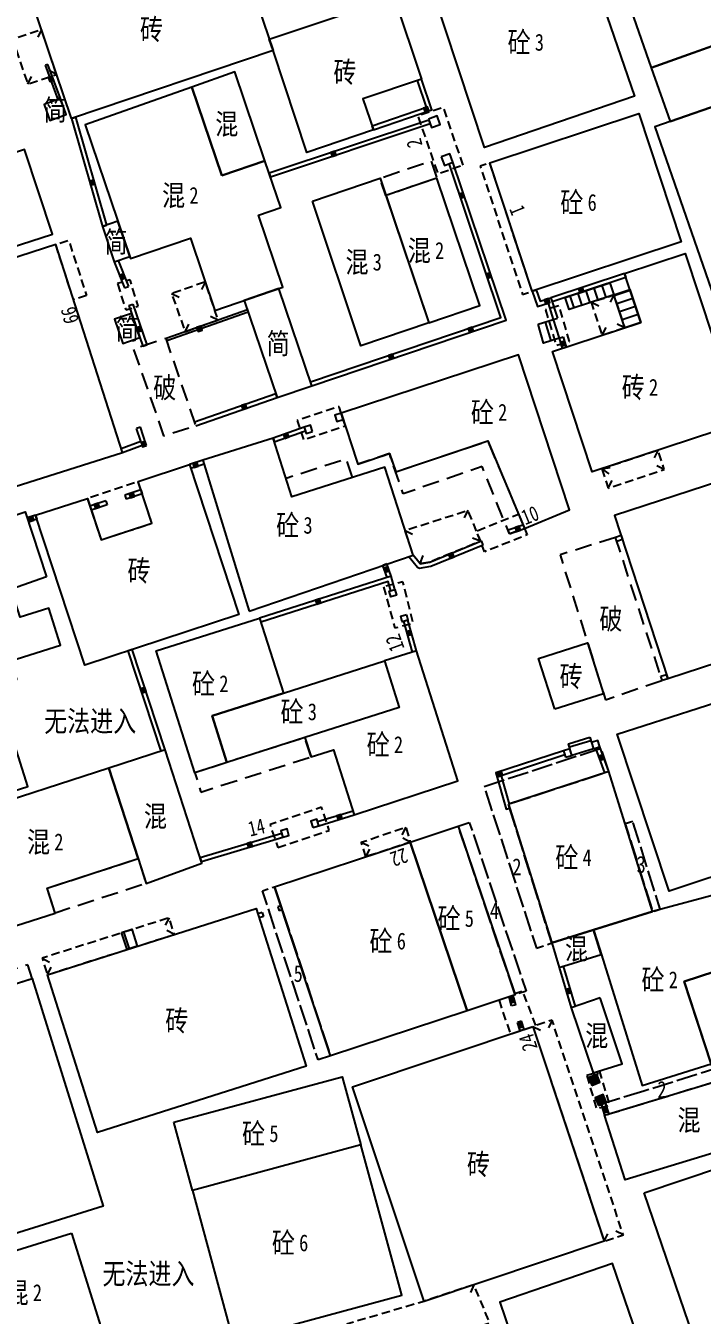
# Model space of a CAD drawing. Extents: x 395778 to 396698, y 996972 to 998012.
# Drawn here: x 396327.7 to 396367.8, y 997634.3 to 997710.8 of the extents above; entities that cross this region are included whole.
import ezdxf
from ezdxf.enums import TextEntityAlignment as Align

# ---------------------------------------------------------------- set-up
doc = ezdxf.new("R2010")
doc.units = 0
doc.header["$LTSCALE"] = 0.5
for name, pattern in [('X32', [1.5, 1, -0.5]), ('X39', [3, 2.5, -0.5]), ('X5', [3, 2, -1])]:
    doc.linetypes.add(name, pattern=pattern)
doc.layers.get('0').update_dxf_attribs({"linetype": 'CONTINUOUS'})
doc.layers.add('ASSIST', color=7, linetype='CONTINUOUS', plot=False)
doc.layers.add('JMD', color=6, linetype='CONTINUOUS')
doc.layers.add('门牌号', color=2, linetype='CONTINUOUS')
doc.styles.add('正等线体', font='simhei.ttf')
doc.styles.add('细等线体', font='', dxfattribs={"width": 0.8})
doc.styles.get('细等线体').set_extended_font_data('SimSun')

# ---------------------------------------------------------------- blocks, each defined once
blk = doc.blocks.new('*U0')
at = {"linetype": 'Continuous'}
for points in [[(0, 0), (0.5, 0.5), (-0.5, 0.5)], [(0, 0), (-0.5, 0.5), (-0.5, -0.5)], [(0, 0), (-0.5, -0.5), (0.5, -0.5)], [(0, 0), (0.5, -0.5), (0.5, 0.5)]]:
    blk.add_solid(points, dxfattribs=at)
blk = doc.blocks.new('gc002')
blk.add_lwpolyline([(-0.5, -0.5), (0.5, -0.5), (0.5, 0.5), (-0.5, 0.5), (-0.5, -0.5)])
at = {"linetype": 'Continuous'}
blk.add_blockref('*U0', (0, 0), dxfattribs=at)

msp = doc.modelspace()

# ---------------------------------------------------------------- linework, layer by layer
at = {"layer": 'ASSIST', "linetype": 'Continuous', "flags": 128}
for points in [[(396359.659, 997694.709), (396362.316, 997695.584), (396362.551, 997694.872), (396359.893, 997693.996)], [(396363.501, 997695.185), (396364.146, 997693.227), (396363.196, 997692.914), (396362.551, 997694.872)], [(396358.057, 997693.124), (396358.959, 997693.403), (396359.302, 997692.297), (396358.379, 997692.011)], [(396361.13, 997668.617), (396361.336, 997667.931), (396360.058, 997667.546), (396359.852, 997668.232)], [(396333.353, 997657.045), (396333.949, 997657.226), (396334.267, 997656.223), (396333.674, 997656.035)]]:
    msp.add_lwpolyline(points, close=True, dxfattribs=at)
at = {"layer": 'JMD', "linetype": 'Continuous'}
for p, q in [((396328.597, 997710.603), (396328.375, 997710.155)), ((396328.975, 997708.545), (396328.834, 997708.493)), ((396329.493, 997707.951), (396329.045, 997708.173)), ((396327.788, 997707.374), (396328.01, 997707.822)), ((396351.13, 997707.675), (396350.893, 997707.594)), ((396329.729, 997706.515), (396329.588, 997706.463)), ((396330.378, 997705.335), (396330.618, 997705.404)), ((396351.575, 997705.242), (396351.654, 997705.005)), ((396348.285, 997704.661), (396348.204, 997704.898)), ((396342.096, 997702.094), (396342.175, 997701.857)), ((396332.211, 997698.931), (396332.451, 997699)), ((396363.188, 997696.135), (396363.266, 997695.897)), ((396333.526, 997695.276), (396333.759, 997695.368)), ((396338.314, 997695.628), (396338.092, 997695.179)), ((396357.706, 997695.083), (396357.943, 997695.163)), ((396360.892, 997695.115), (396361.126, 997694.403)), ((396361.366, 997695.271), (396361.601, 997694.559)), ((396361.841, 997695.428), (396362.076, 997694.715)), ((396362.316, 997695.584), (396362.551, 997694.872)), ((396363.52, 997695.127), (396362.57, 997694.814)), ((396333.786, 997694.237), (396334.023, 997694.317)), ((396336.316, 997694.95), (396336.766, 997694.732)), ((396358.82, 997694.696), (396358.899, 997694.458)), ((396359.942, 997694.802), (396360.176, 997694.09)), ((396360.417, 997694.959), (396360.651, 997694.246)), ((396361.221, 997694.434), (396361.668, 997694.209)), ((396362.551, 997694.872), (396362.326, 997694.426)), ((396363.676, 997694.652), (396362.727, 997694.339)), ((396339.078, 997693.375), (396338.628, 997693.593)), ((396358.959, 997693.403), (396359.198, 997693.477)), ((396363.833, 997694.177), (396362.883, 997693.864)), ((396363.989, 997693.702), (396363.039, 997693.389)), ((396337.118, 997692.682), (396337.334, 997693.133)), ((396358.482, 997693.256), (396358.813, 997692.146)), ((396358.959, 997693.403), (396359.302, 997692.297)), ((396361.866, 997692.476), (396362.091, 997692.923)), ((396363.196, 997692.914), (396362.749, 997693.139)), ((396364.146, 997693.227), (396363.196, 997692.914)), ((396335.987, 997692.282), (396336.037, 997692.14)), ((396359.302, 997692.297), (396359.541, 997692.371)), ((396334.602, 997691.819), (396334.839, 997691.899)), ((396344.641, 997689.47), (396344.561, 997689.707)), ((396342.587, 997688.772), (396342.505, 997689.008)), ((396334.478, 997687.019), (396334.24, 997686.942)), ((396344.178, 997687.017), (396344.26, 997686.781)), ((396342.331, 997686.374), (396342.413, 997686.138)), ((396365.165, 997685.644), (396364.94, 997685.197)), ((396361.841, 997684.549), (396362.335, 997684.628)), ((396361.841, 997684.549), (396362.246, 997684.256)), ((396365.541, 997684.504), (396365.094, 997684.729)), ((396362.216, 997683.409), (396362.442, 997683.855)), ((396333.545, 997682.976), (396333.627, 997682.739)), ((396334.489, 997683.304), (396334.571, 997683.068)), ((396331.467, 997682.336), (396331.545, 997682.099)), ((396332.417, 997682.649), (396332.495, 997682.412)), ((396353.878, 997682.087), (396353.667, 997681.634)), ((396327.749, 997681.637), (396327.826, 997681.399)), ((396328.24, 997681.797), (396328.318, 997681.559)), ((396350.169, 997680.892), (396350.614, 997680.664)), ((396354.632, 997680.246), (396354.171, 997680.439)), ((396356.355, 997680.692), (396356.274, 997680.928)), ((396362.985, 997680.585), (396363.062, 997680.347)), ((396354.801, 997680.036), (396354.706, 997680.268)), ((396351.062, 997678.929), (396351.238, 997679.397)), ((396349.084, 997678.901), (396348.848, 997678.82)), ((396341.535, 997675.696), (396341.611, 997675.458)), ((396350.335, 997675.564), (396350.094, 997675.497)), ((396333.977, 997673.821), (396333.74, 997673.743)), ((396350.843, 997673.755), (396350.602, 997673.688)), ((396365.412, 997672.004), (396365.335, 997672.241)), ((396365.745, 997672.112), (396365.668, 997672.35)), ((396361.192, 997668.41), (396359.914, 997668.025)), ((396335.935, 997667.883), (396335.697, 997667.804)), ((396359.561, 997667.814), (396359.639, 997667.576)), ((396361.336, 997667.931), (396360.058, 997667.546)), ((396361.718, 997668.046), (396361.483, 997667.96)), ((396356.373, 997664.412), (396356.298, 997664.651)), ((396342.918, 997662.694), (396342.846, 997662.933)), ((396350.209, 997663.283), (396349.98, 997662.839)), ((396347.563, 997662.395), (396348.01, 997662.171)), ((396350.475, 997662.404), (396350.031, 997662.634)), ((396338.094, 997661.243), (396338.022, 997661.482)), ((396347.847, 997661.536), (396348.072, 997661.982)), ((396342.622, 997658.555), (396342.7, 997658.318)), ((396342.802, 997658.614), (396342.88, 997658.377)), ((396336.167, 997657.907), (396335.937, 997657.463)), ((396341.432, 997658.152), (396341.507, 997657.913)), ((396341.691, 997658.234), (396341.767, 997657.996)), ((396333.471, 997657.081), (396333.791, 997656.072)), ((396333.949, 997657.226), (396334.267, 997656.223)), ((396336.479, 997656.925), (396336.035, 997657.155)), ((396328.637, 997655.517), (396329.081, 997655.287)), ((396328.949, 997654.535), (396329.179, 997654.979)), ((396359.303, 997654.96), (396359.543, 997655.031)), ((396356.589, 997653.251), (396356.348, 997653.184)), ((396356.726, 997652.754), (396356.485, 997652.687)), ((396357.063, 997651.781), (396356.826, 997651.702)), ((396357.752, 997651.459), (396358.199, 997651.235)), ((396358.889, 997651.836), (396358.665, 997651.389)), ((396357.229, 997651.284), (396356.992, 997651.205)), ((396361.37, 997648.55), (396361.607, 997648.628)), ((396361.8, 997646.854), (396362.039, 997646.927)), ((396362.003, 997646.191), (396362.242, 997646.264)), ((396361.975, 997638.721), (396362.199, 997639.168)), ((396363.112, 997639.098), (396362.666, 997639.322)), ((396354.253, 997636.143), (396354.045, 997635.689))]:
    msp.add_line(p, q, dxfattribs=at)
at = {"layer": 'JMD', "linetype": 'Continuous', "flags": 128}
for points in [[(396364.77, 997708.343), (396374.238, 997711.722), (396373.538, 997713.994), (396369.96, 997712.717), (396367.961, 997718.317), (396361.941, 997716.474)], [(396351.755, 997713.09), (396360.539, 997716.095), (396363.767, 997706.659), (396354.875, 997703.617)], [(396330.378, 997705.335), (396328.084, 997712.119), (396338.001, 997715.461), (396338.287, 997714.613), (396340.332, 997715.302), (396342.333, 997709.364)], [(396342.107, 997710.035), (396349.52, 997712.533), (396351.13, 997707.675), (396347.661, 997706.492), (396348.285, 997704.661), (396344.335, 997703.314), (396342.333, 997709.364), (396342.107, 997710.035)], [(396374.573, 997711.842), (396364.77, 997708.343), (396365.882, 997705.145), (396375.738, 997708.574)], [(396379.578, 997697.462), (396375.738, 997708.574), (396364.975, 997704.83), (396368.838, 997693.726)], [(396329.729, 997706.515), (396328.752, 997706.167), (396329.09, 997705.22), (396330.067, 997705.568)], [(396339.289, 997701.957), (396337.512, 997707.195), (396331.192, 997704.957), (396333.882, 997697.026), (396337.431, 997698.23), (396338.883, 997693.949), (396342.922, 997695.319), (396341.47, 997699.6), (396342.79, 997700.047), (396341.848, 997702.825)], [(396317.678, 997700.272), (396319.308, 997695.256), (396329.25, 997698.46), (396327.585, 997703.492)], [(396333.13, 997699.243), (396332.211, 997698.931), (396332.91, 997696.836), (396333.84, 997697.151)], [(396319.486, 997694.628), (396323.455, 997682.378), (396333.396, 997685.512), (396329.443, 997697.859)], [(396340.63, 997694.542), (396342.587, 997688.772), (396344.641, 997689.47), (396342.685, 997695.238)], [(396333.946, 997693.763), (396332.933, 997693.421), (396333.417, 997691.988), (396334.43, 997692.33)], [(396357.252, 997681), (396359.919, 997682.112), (396356.903, 997691.317), (396346.373, 997687.853), (396347.306, 997685.008), (396347.368, 997684.818), (396349.234, 997685.459), (396349.609, 997684.366), (396355.067, 997686.202), (396357.252, 997681)], [(396346.498, 997687.473), (396346.373, 997687.853), (396345.993, 997687.728), (396346.118, 997687.348)], [(396344.683, 997686.761), (396344.558, 997687.141), (396344.178, 997687.017), (396344.303, 997686.637)], [(396340.921, 997676.11), (396350.639, 997679.433), (396348.956, 997684.655), (396343.456, 997682.882), (396342.331, 997686.374), (396338.171, 997685.059)], [(396365.745, 997672.112), (396377.443, 997675.922), (396374.293, 997685.593), (396362.595, 997681.783)], [(396328.24, 997681.797), (396331.32, 997682.783), (396332.128, 997680.331), (396335.146, 997681.326), (396334.332, 997683.795), (396337.381, 997684.8), (396340.312, 997675.909), (396331.174, 997672.897)], [(396328.886, 997678.149), (396323.437, 997676.23), (396322.143, 997680.197), (396327.634, 997681.988)], [(396349.566, 997677.382), (396349.656, 997677.044), (396349.318, 997676.954), (396349.228, 997677.292)], [(396322.898, 997664.157), (396327.78, 997665.7), (396325.888, 997671.677), (396327.13, 997672.07), (396326.785, 997673.161), (396329.723, 997674.091), (396329.03, 997676.28), (396327.33, 997675.75), (396327.06, 997676.61), (396323.593, 997675.51), (396323.997, 997674.225), (396320.09, 997673.04), (396320.329, 997672.336)], [(396350.248, 997675.903), (396350.338, 997675.565), (396349.999, 997675.475), (396349.909, 997675.813)], [(396339.6, 997667.124), (396337.694, 997666.516), (396335.394, 997673.742), (396341.535, 997675.696), (396342.952, 997671.244), (396338.716, 997669.894)], [(396344.226, 997668.599), (396344.591, 997667.456), (396345.925, 997667.881), (396347.153, 997664.022), (396353.296, 997666.033), (396350.843, 997673.755), (396348.937, 997673.149), (396349.819, 997670.378)], [(396359.041, 997670.282), (396358.081, 997673.289), (396360.995, 997674.219), (396361.939, 997671.207)], [(396344.226, 997668.599), (396339.6, 997667.124), (396338.716, 997669.894), (396342.952, 997671.244), (396348.937, 997673.149), (396349.819, 997670.378), (396344.226, 997668.599)], [(396372.353, 997671.899), (396375.42, 997662.665), (396365.833, 997659.481), (396362.74, 997668.795)], [(396335.935, 997667.883), (396332.585, 997666.795), (396334.33, 997661.421), (396334.809, 997659.947), (396338.119, 997661.157)], [(396359.677, 997667.431), (396360.058, 997667.546), (396359.943, 997667.929), (396359.561, 997667.814)], [(396356.298, 997664.651), (396358.871, 997656.418), (396364.848, 997658.286), (396362.252, 997666.592)], [(396353.323, 997663.345), (396356.69, 997653.339), (396353.841, 997652.398), (396350.475, 997662.404)], [(396361.347, 997657.192), (396361.709, 997656.031), (396364.225, 997647.963), (396368.319, 997649.239), (396366.718, 997654.124), (396370.301, 997655.298), (396368.974, 997659.396), (396364.848, 997658.286)], [(396328.949, 997654.535), (396341.332, 997658.466), (396344.302, 997649.112), (396331.919, 997645.181)], [(396358.871, 997656.418), (396359.303, 997654.96), (396361.8, 997655.739), (396361.347, 997657.192)], [(396328.047, 997654.307), (396332.26, 997640.792), (396323.429, 997638.046), (396319.182, 997651.512)], [(396361.734, 997653.152), (396360.015, 997652.572), (396361.316, 997648.713), (396363.048, 997649.253)], [(396357.75, 997651.459), (396361.975, 997638.721), (396351.292, 997635.155), (396347.043, 997647.884)], [(396373.065, 997649.552), (396373.885, 997645.612), (396363.211, 997642.361), (396362.003, 997646.191), (396368.652, 997648.223)], [(396364.346, 997641.596), (396371.235, 997643.9), (396374.384, 997634.642), (396367.528, 997632.279)], [(396352.042, 997623.246), (396353.714, 997617.665), (396367.57, 997622.51), (396362.477, 997637.398), (396355.786, 997635.112), (396357.653, 997629.648), (396356.721, 997629.329), (396356.6, 997629.682), (396353.566, 997628.666), (396355.064, 997624.279)]]:
    msp.add_lwpolyline(points, close=True, dxfattribs=at)
at = {"layer": 'JMD', "linetype": 'X32', "flags": 128}
for points in [[(396329.493, 997707.951), (396328.597, 997710.603), (396326.891, 997710.027), (396327.788, 997707.374)], [(396357.706, 997695.083), (396355.184, 997702.696), (396354.614, 997702.507), (396357.136, 997694.894)], [(396333.113, 997695.533), (396333.592, 997693.978), (396334.33, 997694.206), (396333.851, 997695.761)], [(396337.118, 997692.682), (396339.078, 997693.375), (396338.883, 997693.949), (396338.314, 997695.628), (396336.316, 997694.95)], [(396358.495, 997693.982), (396359.125, 997691.872), (396359.922, 997692.111), (396359.292, 997694.22)], [(396363.196, 997692.914), (396361.866, 997692.476), (396361.221, 997694.434), (396362.551, 997694.872)], [(396346.622, 997687.093), (396346.498, 997687.473), (396346.373, 997687.853), (396346.248, 997688.233), (396343.762, 997687.418), (396344.136, 997686.278)], [(396332.128, 997680.331), (396335.146, 997681.326), (396334.332, 997683.795), (396331.32, 997682.783)], [(396357.252, 997681), (396357.399, 997680.628), (396354.875, 997679.631), (396354.632, 997680.246), (396354.384, 997680.851), (396356.888, 997681.866)], [(396348.893, 997677.551), (396349.548, 997675.108), (396350.652, 997675.385), (396350.037, 997677.838)], [(396328.949, 997654.535), (396336.479, 997656.925), (396336.167, 997657.907), (396328.637, 997655.517)], [(396357.923, 997651.516), (396357.146, 997653.56), (396356.67, 997653.4), (396356.69, 997653.339), (396355.738, 997653.024), (396356.41, 997651.011), (396357.752, 997651.459)], [(396357.752, 997651.459), (396361.975, 997638.721), (396363.112, 997639.098), (396358.889, 997651.836)], [(396347.544, 997631.305), (396355.184, 997633.882), (396354.253, 997636.143), (396351.292, 997635.155), (396346.709, 997633.805)]]:
    msp.add_lwpolyline(points, close=True, dxfattribs=at)
at = {"layer": 'JMD', "linetype": 'Continuous', "flags": 128}
for points in [[(396329.588, 997706.463), (396328.834, 997708.493)], [(396348.204, 997704.898), (396351.437, 997706), (396350.893, 997707.594)], [(396330.615, 997705.415), (396332.451, 997699)], [(396351.663, 997705.007), (396342.175, 997701.857)], [(396344.561, 997689.707), (396355.843, 997693.522), (396352.771, 997702.653)], [(396333.147, 997696.916), (396333.759, 997695.368)], [(396363.266, 997695.897), (396358.899, 997694.458)], [(396357.943, 997695.163), (396358.169, 997694.494), (396358.82, 997694.696), (396359.198, 997693.477)], [(396334.023, 997694.317), (396334.839, 997691.899)], [(396340.865, 997693.848), (396336.037, 997692.14)], [(396337.676, 997687.342), (396342.507, 997689.009)], [(396333.32, 997685.75), (396334.484, 997686.188), (396334.24, 997686.942)], [(396344.26, 997686.781), (396342.408, 997686.136)], [(396338.244, 997684.82), (396337.459, 997684.563)], [(396334.571, 997683.068), (396333.627, 997682.739)], [(396332.495, 997682.412), (396331.545, 997682.099)], [(396328.318, 997681.56), (396327.826, 997681.399)], [(396356.274, 997680.928), (396357.155, 997681.231)], [(396350.637, 997679.438), (396351.057, 997678.922), (396351.063, 997678.919), (396351.631, 997679.008), (396354.706, 997680.268)], [(396350.605, 997673.679), (396350.093, 997675.5)], [(396335.697, 997667.804), (396333.74, 997673.743)], [(396359.639, 997667.576), (396355.863, 997666.34), (396356.335, 997664.66)], [(396362.014, 997666.514), (396361.478, 997667.974)], [(396344.975, 997663.614), (396347.077, 997664.26)], [(396338.014, 997661.48), (396342.847, 997662.934)], [(396359.542, 997655.034), (396360.252, 997652.652)], [(396361.555, 997648.787), (396361.607, 997648.628)], [(396362.039, 997646.927), (396362.242, 997646.264)]]:
    msp.add_lwpolyline(points, dxfattribs=at)
at = {"layer": 'JMD', "color": 7, "linetype": 'Continuous', "flags": 128}
for points in [[(396329.729, 997706.515), (396328.975, 997708.545)], [(396348.285, 997704.661), (396351.754, 997705.844), (396351.13, 997707.675)], [(396330.378, 997705.335), (396332.211, 997698.931)], [(396351.575, 997705.242), (396342.096, 997702.094)], [(396344.641, 997689.47), (396356.16, 997693.365), (396353.005, 997702.74)], [(396332.91, 997696.836), (396333.526, 997695.276)], [(396363.188, 997696.135), (396358.82, 997694.696)], [(396357.706, 997695.083), (396358.011, 997694.183), (396358.656, 997694.383), (396358.959, 997693.403)], [(396333.786, 997694.237), (396334.602, 997691.819)], [(396340.817, 997693.99), (396335.987, 997692.282)], [(396337.757, 997687.105), (396342.587, 997688.772)], [(396333.396, 997685.512), (396334.795, 997686.038), (396334.478, 997687.019)], [(396344.178, 997687.017), (396342.331, 997686.374)], [(396338.171, 997685.059), (396337.381, 997684.8)], [(396334.489, 997683.304), (396333.545, 997682.976)], [(396332.417, 997682.649), (396331.467, 997682.336)], [(396328.24, 997681.797), (396327.749, 997681.637)], [(396356.355, 997680.692), (396357.252, 997681)], [(396350.389, 997679.347), (396350.899, 997678.72), (396351.026, 997678.66), (396351.699, 997678.766), (396354.801, 997680.036)], [(396350.843, 997673.755), (396350.335, 997675.564)], [(396335.935, 997667.883), (396333.977, 997673.821)], [(396359.561, 997667.814), (396355.557, 997666.503), (396356.163, 997664.347), (396356.373, 997664.412)], [(396362.252, 997666.592), (396361.718, 997668.046)], [(396345.046, 997663.374), (396347.153, 997664.022)], [(396338.091, 997661.242), (396342.918, 997662.694)], [(396359.303, 997654.96), (396360.015, 997652.572)], [(396361.316, 997648.713), (396361.37, 997648.55)], [(396361.8, 997646.854), (396362.003, 997646.191)]]:
    msp.add_lwpolyline(points, dxfattribs=at)
at = {"layer": 'JMD', "linetype": 'Continuous', "flags": 128}
for points, elevation in [([(396339.289, 997701.957), (396341.848, 997702.825), (396340.06, 997708.098), (396337.512, 997707.195)], -986.673), ([(396351.554, 997705.298), (396351.742, 997704.794), (396352.248, 997704.983), (396352.06, 997705.487)], -992.698), ([(396357.706, 997695.083), (396355.184, 997702.696), (396364.028, 997705.626), (396366.55, 997698.013)], 4.641), ([(396352.311, 997703.055), (396352.499, 997702.551), (396353.005, 997702.74), (396352.817, 997703.244)], -992.809), ([(396344.672, 997700.424), (396348.678, 997701.789), (396351.576, 997693.21), (396347.549, 997691.85)], -991.054), ([(396349.024, 997700.765), (396351.576, 997693.21), (396354.608, 997694.235), (396352.056, 997701.789)], -991.054), ([(396370.096, 997687.268), (396361.271, 997684.361), (396358.918, 997691.505), (396364.146, 997693.227), (396363.188, 997696.135), (396366.785, 997697.319)], 4.732), ([(396361.336, 997667.931), (396361.718, 997668.046), (396361.603, 997668.429), (396361.221, 997668.314)], 5.41), ([(396324.403, 997664.138), (396326.627, 997657.29), (396329.404, 997658.192), (396328.926, 997659.666), (396334.33, 997661.421), (396332.585, 997666.795)], 5.094), ([(396344.686, 997663.267), (396345.046, 997663.374), (396344.932, 997663.757), (396344.572, 997663.65)], -992.541), ([(396342.918, 997662.694), (396343.278, 997662.801), (396343.164, 997663.184), (396342.804, 997663.077)], -992.529), ([(396345.74, 997649.721), (396342.428, 997659.745), (396350.475, 997662.404), (396353.841, 997652.398)], -92.558), ([(396376.844, 997651.076), (396375.543, 997655.047), (396374.644, 997654.753), (396374.062, 997656.53), (396366.718, 997654.124), (396368.602, 997648.376)], -981.067), ([(396336.441, 997645.788), (396346.442, 997648.482), (396347.541, 997644.439), (396337.547, 997641.721)], -978.591), ([(396347.541, 997644.439), (396337.547, 997641.721), (396339.969, 997632.812), (396349.964, 997635.53)], -976.343), ([(396330.383, 997639.208), (396332.412, 997632.694), (396325.213, 997630.451), (396323.97, 997634.546), (396322.488, 997634.111), (396323.078, 997632.099), (396319.369, 997631.021), (396318.088, 997635.377)], -990.23)]:
    msp.add_lwpolyline(points, close=True, dxfattribs=dict(at, elevation=elevation))
at = {"layer": 'JMD', "linetype": 'X32', "flags": 128}
for points, elevation in [([(396353.612, 997702.573), (396352.437, 997705.991), (396350.93, 997705.473), (396352.105, 997702.055)], -991.19), ([(396331.262, 997694.832), (396330.491, 997694.585), (396329.443, 997697.859), (396330.214, 997698.106)], -91.097), ([(396361.841, 997684.549), (396362.216, 997683.409), (396365.541, 997684.504), (396365.165, 997685.644), (396361.841, 997684.549)], 4.732), ([(396351.629, 997679.016), (396351.062, 997678.929), (396350.639, 997679.433), (396350.169, 997680.892), (396353.878, 997682.087), (396354.632, 997680.246)], -91.987), ([(396342.615, 997662.072), (396345.667, 997663.095), (396345.207, 997664.467), (396342.155, 997663.444)], -990.842), ([(396347.847, 997661.536), (396347.563, 997662.395), (396350.209, 997663.283), (396350.475, 997662.404)], -991.24), ([(396360.941, 997648.551), (396361.524, 997646.577), (396362.306, 997646.808), (396361.723, 997648.782)], -990.34)]:
    msp.add_lwpolyline(points, close=True, dxfattribs=dict(at, elevation=elevation))
at = {"layer": 'JMD', "linetype": 'X5', "flags": 128}
for points, elevation in [([(396352.056, 997701.789), (396349.024, 997700.765), (396348.678, 997701.789), (396351.71, 997702.813)], -991.054), ([(396362.652, 997680.478), (396359.357, 997679.444), (396362.052, 997670.847), (396365.412, 997672.004)], 4.762), ([(396328.926, 997659.666), (396334.33, 997661.421), (396334.809, 997659.947), (396329.404, 997658.192)], 5.094)]:
    msp.add_lwpolyline(points, close=True, dxfattribs=dict(at, elevation=elevation))
at = {"layer": 'JMD', "linetype": 'Continuous'}
for points in [[(396359.659, 997694.709), (396362.316, 997695.584)], [(396363.501, 997695.185), (396364.146, 997693.227)], [(396362.551, 997694.872), (396359.893, 997693.996)], [(396363.196, 997692.914), (396362.551, 997694.872)], [(396358.057, 997693.124), (396358.959, 997693.403)], [(396359.302, 997692.297), (396358.379, 997692.011)], [(396360.058, 997667.546), (396359.852, 997668.232)], [(396361.13, 997668.617), (396361.336, 997667.931)], [(396333.353, 997657.045), (396333.949, 997657.226)], [(396334.267, 997656.223), (396333.674, 997656.035)]]:
    msp.add_lwpolyline(points, dxfattribs=at)
at = {"layer": 'JMD', "linetype": 'X5', "flags": 128}
for points in [[(396334.054, 997691.636), (396335.845, 997686.51), (396337.757, 997687.105), (396335.987, 997692.282)], [(396344.591, 997667.456), (396344.226, 997668.599), (396337.694, 997666.516), (396338.058, 997665.372)], [(396328.047, 997654.307), (396327.789, 997655.121), (396313.087, 997650.365), (396317.481, 997636.231), (396318.341, 997636.498), (396314.161, 997649.946), (396318.261, 997651.22), (396319.232, 997651.512)]]:
    msp.add_lwpolyline(points, close=True, dxfattribs=at)
at = {"layer": 'JMD', "color": 7, "linetype": 'Continuous', "flags": 128}
for points, elevation in [([(396359.302, 997692.297), (396359.489, 997691.693)], 4.641), ([(396362.985, 997680.585), (396362.652, 997680.478)], 4.762), ([(396349.566, 997677.382), (396349.332, 997678.177), (396341.535, 997675.696)], -90.419), ([(396349.332, 997678.177), (396349.084, 997678.901)], -90.419), ([(396365.412, 997672.004), (396365.745, 997672.112)], 4.762), ([(396342.802, 997658.614), (396342.622, 997658.555)], -993.011), ([(396341.691, 997658.234), (396341.432, 997658.152)], -992.993), ([(396356.726, 997652.754), (396356.575, 997653.301)], -991.794), ([(396357.229, 997651.284), (396357.063, 997651.781)], -992.577)]:
    msp.add_lwpolyline(points, dxfattribs=dict(at, elevation=elevation))
at = {"layer": 'JMD', "linetype": 'Continuous', "flags": 128}
for points, elevation in [([(396359.541, 997692.371), (396359.727, 997691.771)], 4.641), ([(396363.063, 997680.348), (396362.73, 997680.24)], 4.762), ([(396349.094, 997678.101), (396348.848, 997678.82)], -90.419), ([(396349.325, 997677.318), (396349.164, 997677.861), (396341.611, 997675.458)], -90.419), ([(396365.335, 997672.241), (396365.668, 997672.35)], 4.762), ([(396342.88, 997658.377), (396342.7, 997658.318)], -993.011), ([(396341.767, 997657.996), (396341.507, 997657.913)], -992.993), ([(396356.485, 997652.687), (396356.337, 997653.222)], -991.794), ([(396356.992, 997651.205), (396356.826, 997651.702)], -992.577)]:
    msp.add_lwpolyline(points, dxfattribs=dict(at, elevation=elevation))
at = {"layer": 'JMD', "linetype": 'X5', "flags": 128}
for points in [[(396347.368, 997684.818), (396349.234, 997685.459), (396349.609, 997684.366), (396355.067, 997686.202), (396357.252, 997681), (396356.355, 997680.692), (396354.734, 997684.686), (396350.056, 997683.064), (396349.234, 997685.459), (396347.368, 997684.818)], [(396347.045, 997684.039), (396346.692, 997685.134), (396343.103, 997683.977)]]:
    msp.add_lwpolyline(points, dxfattribs=at)
at = {"layer": 'JMD', "linetype": 'X39', "flags": 128}
for points in [[(396362.252, 997666.592), (396361.803, 997667.958), (396354.853, 997665.676), (396357.963, 997656.109), (396358.871, 997656.418), (396356.298, 997664.651), (396362.252, 997666.592)], [(396363.674, 997663.618), (396363.225, 997663.478), (396364.848, 997658.286), (396365.297, 997658.426)], [(396356.69, 997653.339), (396353.323, 997663.345), (396353.975, 997663.564), (396357.342, 997653.558)], [(396364.329, 997647.627), (396361.8, 997646.854), (396362.003, 997646.191), (396368.652, 997648.223), (396368.429, 997648.904)]]:
    msp.add_lwpolyline(points, close=True, dxfattribs=at)
at = {"layer": 'JMD', "linetype": 'X39', "elevation": -92.558, "flags": 128}
msp.add_lwpolyline([(396342.428, 997659.745), (396345.74, 997649.721), (396345.014, 997649.481), (396341.701, 997659.505)], close=True, dxfattribs=at)

# ---------------------------------------------------------------- block references
at = {"layer": 'JMD', "linetype": 'Continuous', "xscale": 0.25, "yscale": 0.25}
for p, rotation in [((396329.159, 997707.689), 110.3764352139601), ((396351.425, 997705.864), 18.83002598405386), ((396345.927, 997703.235), 198.3688013319007), ((396331.598, 997701.527), 285.9725704550096), ((396353.541, 997700.756), 108.5998019534003), ((396333.396, 997695.946), 291.5595203916622), ((396355.136, 997696.017), 108.5998019534003), ((396360.607, 997695.153), 198.2321465565764), ((396358.586, 997694.492), 17.21363819682659), ((396334.394, 997692.826), 288.6552509443262), ((396337.961, 997692.847), 199.4809974431322), ((396354.074, 997692.792), 18.68229721359797), ((396359.534, 997691.972), 287.213638196716), ((396349.338, 997691.19), 18.68229721359797), ((396340.614, 997688.223), 19.04132454257196), ((396343.111, 997686.513), 199.1843722869407), ((396334.67, 997686.019), 107.9077019297517), ((396337.736, 997684.785), 198.1516323268057), ((396333.964, 997682.989), 199.1553584661576), ((396331.886, 997682.343), 198.2430605997536), ((396327.984, 997681.582), 198.0647775626084), ((396356.853, 997680.995), 18.95076884488415), ((396352.909, 997679.397), 22.26938972500452), ((396349.065, 997678.571), 108.8777530935298), ((396345.008, 997676.67), 197.6522682828984), ((396350.418, 997674.807), 105.6874140096396), ((396334.642, 997671.407), 108.2430606017791), ((396361.814, 997667.421), 110.1485531107668), ((396355.796, 997666.45), 198.1285348880434), ((396346.278, 997663.884), 17.09613319427694), ((396340.952, 997662.233), 16.74064212419391), ((396359.85, 997653.563), 286.6023418707822), ((396356.523, 997653.019), 105.4688822827536), ((396357.011, 997651.543), 108.461930590052), ((396362.041, 997646.493), 286.990568937864)]:
    msp.add_blockref('gc002', p, dxfattribs=dict(at, rotation=rotation))
at = {"layer": 'JMD', "linetype": 'Continuous', "xscale": 0.5, "yscale": 0.5, "zscale": 0.5}
for p, rotation in [((396361.394, 997648.291, -92.016), 21.34367974005856), ((396361.777, 997647.095, -92.027), 22.47756166158712)]:
    msp.add_blockref('gc002', p, dxfattribs=dict(at, rotation=rotation))

# ---------------------------------------------------------------- texts
at = {"layer": 'JMD', "linetype": 'Continuous', "width": 0.8}
for s, height, style, p in [('砖', 1.25, '细等线体', (396335.124, 997710.641)), ('砖', 1.25, '细等线体', (396346.598, 997708.107)), ('简', 1.25, '细等线体', (396329.41, 997705.868)), ('混', 1.25, '细等线体', (396339.587, 997705.018, -986.673)), ('简', 1.25, '细等线体', (396333.023, 997698.038)), ('简', 1.25, '细等线体', (396333.681, 997692.876)), ('简', 1.25, '细等线体', (396342.636, 997692.005)), ('破', 1.25, '细等线体', (396335.909, 997689.391)), ('砖', 1.25, '细等线体', (396334.384, 997678.523)), ('破', 1.25, '细等线体', (396362.372, 997675.672, 4.762)), ('砖', 1.25, '细等线体', (396360.014, 997672.251)), ('无法进入', 1.25, '细等线体', (396331.485, 997669.598)), ('混', 1.25, '细等线体', (396335.357, 997663.944)), ('2', 1, '正等线体', (396356.797, 997660.936)), ('3', 1, '正等线体', (396364.169, 997661.064)), ('4', 1, '正等线体', (396355.47, 997658.33)), ('混', 1.25, '细等线体', (396360.331, 997656.076)), ('5', 1, '正等线体', (396343.827, 997654.598)), ('砖', 1.25, '细等线体', (396336.625, 997651.823)), ('混', 1.25, '细等线体', (396361.53, 997650.923)), ('2', 1, '正等线体', (396365.404, 997647.723)), ('砖', 1.25, '细等线体', (396354.521, 997643.307)), ('无法进入', 1.25, '细等线体', (396334.941, 997636.816))]:
    msp.add_text(s, height=height, dxfattribs=dict(at, style=style)).set_placement(p, align=Align.MIDDLE)
at = {"layer": 'JMD', "linetype": 'Continuous', "style": '细等线体', "width": 0.8}
for s, p in [('砼', (396357.612, 997709.856)), ('混', (396337.117, 997700.771)), ('砼', (396360.742, 997700.354, 4.641)), ('混', (396351.691, 997697.5, -991.054)), ('混', (396347.995, 997696.815, -991.054)), ('砖', (396364.382, 997689.386, 4.732)), ('砼', (396355.433, 997687.903)), ('砼', (396343.885, 997681.2)), ('砼', (396338.892, 997671.798)), ('砼', (396344.143, 997670.137)), ('砼', (396349.253, 997668.185)), ('混', (396329.106, 997662.413, 5.094)), ('砼', (396360.446, 997661.488)), ('砼', (396353.457, 997657.871)), ('砼', (396349.422, 997656.533, -92.558)), ('砼', (396365.554, 997654.234)), ('混', (396367.69, 997645.91)), ('砼', (396341.863, 997645.106, -978.591)), ('砼', (396343.63, 997638.626, -976.343)), ('混', (396327.835, 997635.671, -990.23))]:
    msp.add_text(s, height=1.25, dxfattribs=at).set_placement(p, align=Align.MIDDLE_RIGHT)
at = {"layer": 'JMD', "linetype": 'Continuous', "style": '正等线体', "width": 0.8}
for s, p in [('3', (396357.862, 997709.856)), ('2', (396337.367, 997700.771)), ('6', (396360.992, 997700.354, 4.641)), ('3', (396348.245, 997696.815, -991.054)), ('2', (396351.941, 997697.5, -991.054)), ('2', (396364.632, 997689.386, 4.732)), ('2', (396355.683, 997687.903)), ('3', (396344.135, 997681.2)), ('2', (396339.142, 997671.798)), ('3', (396344.393, 997670.137)), ('2', (396349.503, 997668.185)), ('2', (396329.356, 997662.413, 5.094)), ('4', (396360.696, 997661.488)), ('5', (396353.707, 997657.871)), ('6', (396349.672, 997656.533, -92.558)), ('2', (396365.804, 997654.234)), ('5', (396342.113, 997645.106, -978.591)), ('6', (396343.88, 997638.626, -976.343)), ('2', (396328.085, 997635.671, -990.23))]:
    msp.add_text(s, height=1, dxfattribs=at).set_placement(p, align=Align.MIDDLE_LEFT)
at = {"layer": '门牌号', "linetype": 'Continuous', "style": '细等线体', "width": 0.8}
for s, rotation, p in [('2', 105.30294, (396350.71, 997703.87)), ('1', 291.9573, (396356.842, 997699.906)), ('66', 105.30294, (396330.276, 997693.653)), ('10', 22.04915, (396357.581, 997681.793)), ('12', 109.9284, (396349.553, 997674.215)), ('14', 13.44068, (396341.351, 997663.276)), ('22', 199.44569, (396349.815, 997661.49)), ('24', 107.66159, (396357.458, 997650.52))]:
    msp.add_text(s, height=0.9, rotation=rotation, dxfattribs=at).set_placement(p, align=Align.MIDDLE)

doc.saveas('drawing.dxf')
